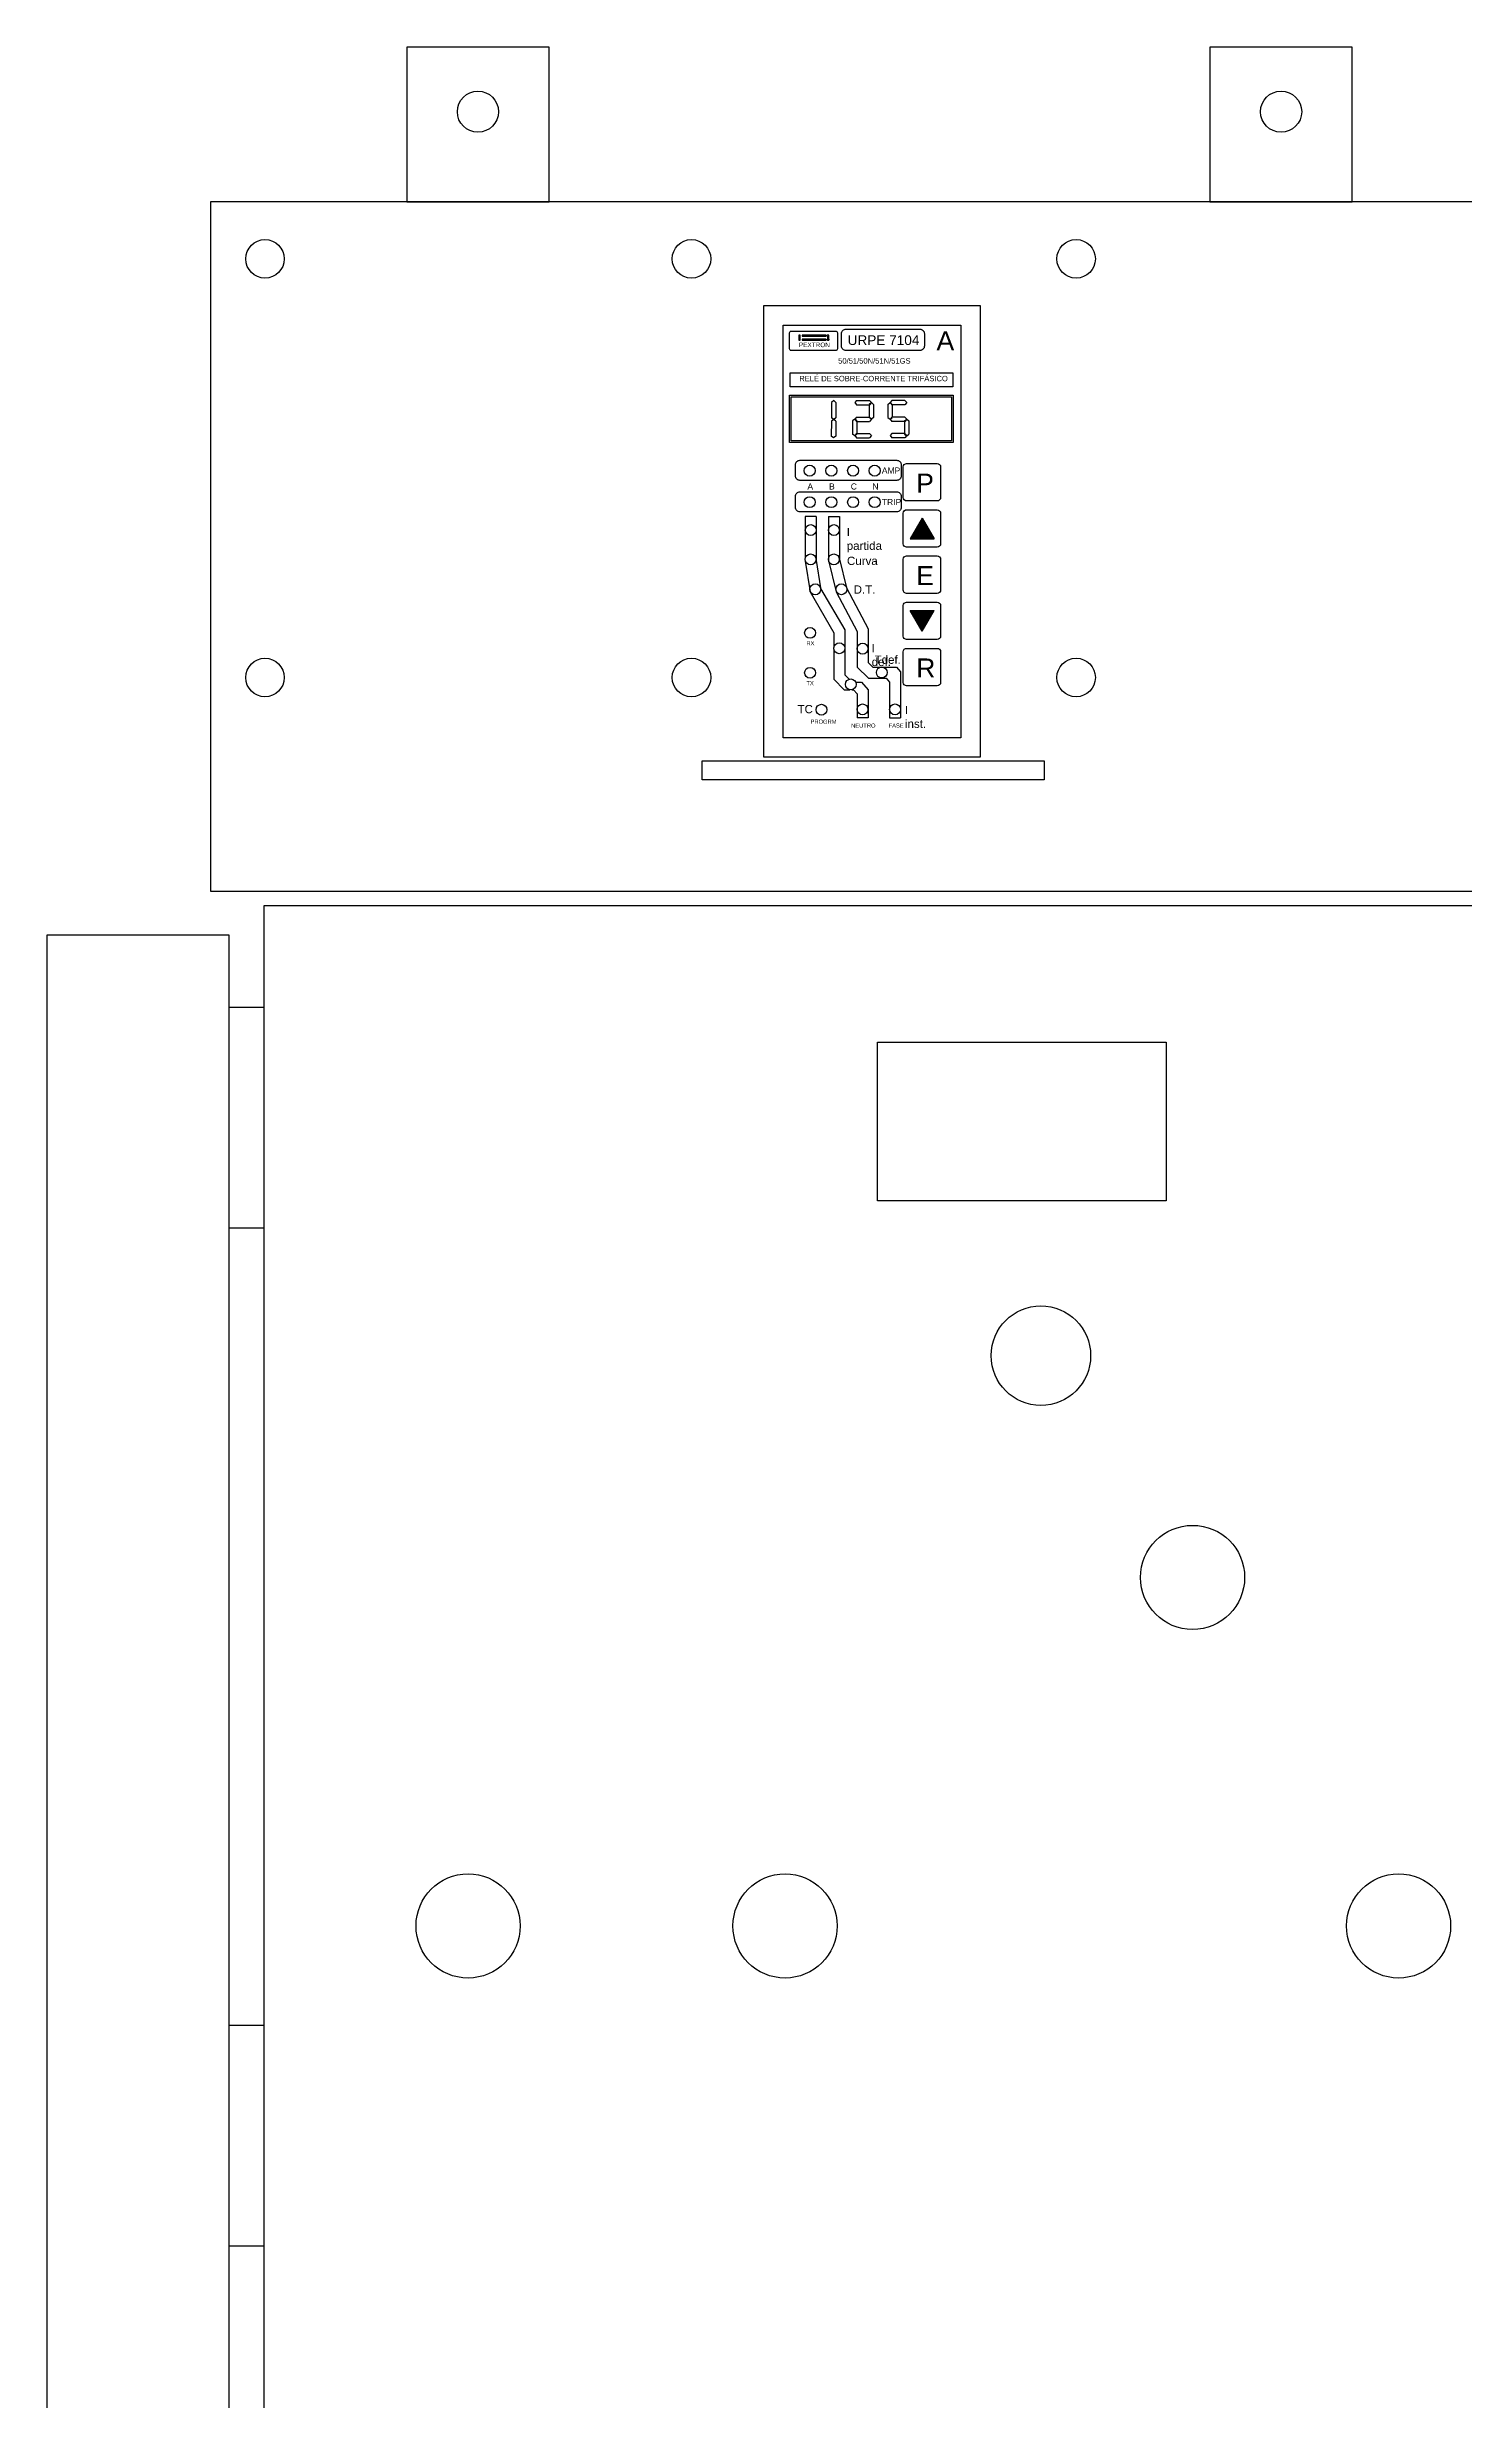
# Model space of a CAD drawing. Extents: x 12116 to 15832, y -17115 to -14055.
# Drawn here: x 12198 to 12595, y -14715 to -14055 of the extents above; entities that cross this region are included whole.
import ezdxf

# ---------------------------------------------------------------- set-up
doc = ezdxf.new("R2010")
doc.units = 0
doc.layers.add('ESTRUTURA DISJUNTOR', color=1, linetype='Continuous')
doc.styles.get("Standard").update_dxf_attribs({"font": 'arial.ttf'})

msp = doc.modelspace()

# ---------------------------------------------------------------- hatches: boundary and pattern name
h = msp.add_hatch(color=1)
h.dxf.hatch_style = 1
h.paths.add_polyline_path([(12439.85, -14193.22), (12446.61, -14193.22), (12443.23, -14187.45)])
h = msp.add_hatch(color=1)
h.dxf.hatch_style = 1
h.paths.add_polyline_path([(12443.23, -14219.1), (12446.61, -14213.34), (12439.85, -14213.34)])

# ---------------------------------------------------------------- linework, layer by layer
at = {"color": 1}
for p, q in [((12418.43, -14154.51), (12417.8, -14155)), ((12419.05, -14155), (12418.43, -14154.51)), ((12424.8, -14154.45), (12424.32, -14155.07)), ((12424.8, -14154.45), (12428.5, -14154.45)), ((12428.5, -14154.45), (12428.98, -14155.07)), ((12434.7, -14154.45), (12434.22, -14155.07)), ((12438.4, -14154.45), (12434.7, -14154.45)), ((12438.4, -14154.45), (12438.88, -14155.07)), ((12417.8, -14160.28), (12417.73, -14164.46)), ((12417.8, -14155), (12417.8, -14159.32)), ((12418.43, -14159.8), (12417.8, -14159.32)), ((12418.43, -14159.8), (12417.8, -14160.28)), ((12419.05, -14159.32), (12418.43, -14159.8)), ((12419.05, -14160.28), (12418.43, -14159.8)), ((12419.05, -14160.28), (12418.98, -14164.46)), ((12419.05, -14155), (12419.05, -14159.32)), ((12424.32, -14159.73), (12423.69, -14160.22)), ((12423.69, -14160.22), (12423.69, -14163.91)), ((12424.32, -14155.07), (12424.8, -14155.7)), ((12424.8, -14159.11), (12424.32, -14159.73)), ((12424.32, -14159.73), (12424.8, -14160.36)), ((12424.94, -14160.22), (12424.32, -14159.73)), ((12424.8, -14155.7), (12428.5, -14155.7)), ((12424.8, -14159.11), (12428.5, -14159.11)), ((12424.8, -14160.36), (12428.5, -14160.36)), ((12424.94, -14160.22), (12424.94, -14163.91)), ((12428.98, -14155.07), (12428.35, -14155.56)), ((12428.35, -14155.56), (12428.35, -14159.25)), ((12428.98, -14159.73), (12428.35, -14159.25)), ((12428.98, -14155.07), (12428.5, -14155.7)), ((12428.5, -14159.11), (12428.98, -14159.73)), ((12428.98, -14159.73), (12428.5, -14160.36)), ((12429.6, -14155.56), (12428.98, -14155.07)), ((12429.6, -14159.25), (12428.98, -14159.73)), ((12429.6, -14155.56), (12429.6, -14159.25)), ((12433.6, -14155.56), (12434.22, -14155.07)), ((12433.6, -14155.56), (12433.6, -14159.25)), ((12433.6, -14159.25), (12434.22, -14159.73)), ((12434.22, -14155.07), (12434.7, -14155.7)), ((12434.22, -14155.07), (12434.84, -14155.56)), ((12434.7, -14159.11), (12434.22, -14159.73)), ((12434.22, -14159.73), (12434.84, -14159.25)), ((12434.22, -14159.73), (12434.7, -14160.36)), ((12438.4, -14155.7), (12434.7, -14155.7)), ((12438.4, -14159.11), (12434.7, -14159.11)), ((12438.4, -14160.36), (12434.7, -14160.36)), ((12434.84, -14155.56), (12434.84, -14159.25)), ((12438.26, -14160.22), (12438.88, -14159.73)), ((12438.26, -14160.22), (12438.26, -14163.91)), ((12438.88, -14155.07), (12438.4, -14155.7)), ((12438.4, -14159.11), (12438.88, -14159.73)), ((12438.88, -14159.73), (12438.4, -14160.36)), ((12438.88, -14159.73), (12439.5, -14160.22)), ((12439.5, -14160.22), (12439.5, -14163.91)), ((12418.36, -14164.94), (12417.73, -14164.46)), ((12418.98, -14164.46), (12418.36, -14164.94)), ((12424.32, -14164.39), (12423.69, -14163.91)), ((12424.8, -14163.7), (12424.32, -14164.32)), ((12424.94, -14163.91), (12424.32, -14164.39)), ((12424.32, -14164.32), (12424.8, -14164.94)), ((12424.8, -14163.7), (12428.5, -14163.7)), ((12424.8, -14164.94), (12428.5, -14164.94)), ((12428.5, -14163.7), (12428.98, -14164.32)), ((12428.98, -14164.32), (12428.5, -14164.94)), ((12434.7, -14163.7), (12434.22, -14164.32)), ((12434.22, -14164.32), (12434.7, -14164.94)), ((12438.4, -14163.7), (12434.7, -14163.7)), ((12438.4, -14164.94), (12434.7, -14164.94)), ((12438.26, -14163.91), (12438.88, -14164.39)), ((12438.4, -14163.7), (12438.88, -14164.32)), ((12438.88, -14164.32), (12438.4, -14164.94)), ((12438.88, -14164.39), (12439.5, -14163.91)), ((12410.45, -14186.98), (12410.45, -14198.69)), ((12413.52, -14186.98), (12410.45, -14186.98)), ((12413.52, -14186.98), (12413.52, -14199.27)), ((12416.94, -14186.98), (12416.94, -14199.32)), ((12416.94, -14186.98), (12420.01, -14186.98)), ((12420.01, -14186.98), (12420.01, -14198.94)), ((12443.23, -14187.45), (12439.85, -14193.22)), ((12443.23, -14187.45), (12446.61, -14193.22)), ((12439.85, -14193.22), (12446.61, -14193.22)), ((12410.45, -14199.32), (12410.45, -14199.51)), ((12410.45, -14199.51), (12411.79, -14208.13)), ((12413.52, -14199.27), (12414.71, -14206.95)), ((12416.94, -14199.32), (12419.15, -14208.08)), ((12420.01, -14198.94), (12422.04, -14206.98)), ((12414.75, -14207.12), (12421.54, -14218.75)), ((12422.04, -14206.98), (12428.05, -14218.47)), ((12411.79, -14208.13), (12418.48, -14219.58)), ((12419.15, -14208.08), (12424.98, -14219.22)), ((12439.85, -14213.34), (12446.61, -14213.34)), ((12443.23, -14219.1), (12439.85, -14213.34)), ((12443.23, -14219.1), (12446.61, -14213.34)), ((12418.48, -14219.58), (12418.48, -14223.67)), ((12421.54, -14218.75), (12421.54, -14231.34)), ((12424.98, -14219.22), (12424.98, -14229.19)), ((12428.05, -14218.47), (12428.05, -14227.88)), ((12418.48, -14224.15), (12418.48, -14232.58)), ((12418.48, -14232.58), (12421.36, -14235.55)), ((12421.54, -14231.34), (12422.75, -14232.58)), ((12424.61, -14233.41), (12426.19, -14233.41)), ((12424.98, -14229.19), (12428.18, -14232.25)), ((12426.19, -14233.41), (12428.06, -14235.51)), ((12428.05, -14227.88), (12429.41, -14229.19)), ((12428.18, -14232.25), (12433.1, -14232.25)), ((12429.41, -14229.19), (12436.05, -14229.19)), ((12433.1, -14232.25), (12434.08, -14233.44)), ((12434.08, -14233.44), (12434.08, -14243.37)), ((12436.05, -14229.19), (12437.15, -14230.51)), ((12437.15, -14230.51), (12437.15, -14243.37)), ((12421.36, -14235.55), (12422.91, -14235.55)), ((12423.51, -14235.55), (12423.99, -14235.55)), ((12423.99, -14235.55), (12425, -14236.67)), ((12425, -14236.67), (12425, -14243.37)), ((12428.06, -14235.51), (12428.06, -14243.37)), ((12428.06, -14243.37), (12425, -14243.37)), ((12434.08, -14243.37), (12437.15, -14243.37)), ((12258.8, -14324.59), (12248.85, -14324.59)), ((12258.8, -14386.4), (12248.85, -14386.4)), ((12258.8, -14609.85), (12248.85, -14609.85)), ((12258.8, -14671.67), (12248.85, -14671.67))]:
    msp.add_line(p, q, dxfattribs=at)
for points in [[(12298.73, -14098.76), (12338.64, -14098.76), (12338.64, -14055.44), (12298.73, -14055.44)], [(12523.87, -14098.76), (12563.78, -14098.76), (12563.78, -14055.44), (12523.87, -14055.44)], [(12243.7, -14291.94), (12843.95, -14291.94), (12843.95, -14098.76), (12243.7, -14098.76)], [(12398.8, -14127.85), (12459.5, -14127.85), (12459.5, -14254.44), (12398.8, -14254.44)], [(12404.27, -14133.32), (12454.03, -14133.32), (12454.03, -14248.97), (12404.27, -14248.97)], [(12408.61, -14137.6), (12408.98, -14137.6), (12408.98, -14136.2), (12408.61, -14136.2)], [(12416.24, -14136.2), (12409.57, -14136.2), (12409.57, -14136.49), (12416.24, -14136.49)], [(12416.24, -14137.3), (12409.57, -14137.3), (12409.57, -14137.6), (12416.24, -14137.6)], [(12406.22, -14146.68), (12451.81, -14146.68), (12451.81, -14150.69), (12406.22, -14150.69)], [(12406.02, -14152.97), (12451.93, -14152.97), (12451.93, -14166.25), (12406.02, -14166.25)], [(12406.47, -14153.42), (12451.48, -14153.42), (12451.48, -14165.8), (12406.47, -14165.8)], [(12381.58, -14255.46), (12477.4, -14255.46), (12477.4, -14260.73), (12381.58, -14260.73)], [(12258.8, -14296.01), (12833.18, -14296.01), (12833.18, -14747.09), (12258.8, -14747.09)], [(12430.68, -14334.24), (12511.61, -14334.24), (12511.61, -14378.73), (12430.68, -14378.73)]]:
    msp.add_lwpolyline(points, close=True, dxfattribs=at)
for points in [[(12406.53, -14135.04), (12418.97, -14135.04, -0.414214), (12419.45, -14135.52), (12419.45, -14139.99, -0.414214), (12418.97, -14140.47), (12406.53, -14140.47, -0.414214), (12406.04, -14139.99), (12406.04, -14135.52, -0.414214)], [(12421.89, -14134.45), (12442.55, -14134.45, -0.414214), (12443.83, -14135.73), (12443.83, -14139.2, -0.414214), (12442.55, -14140.47), (12421.89, -14140.47, -0.414214), (12420.62, -14139.2), (12420.62, -14135.73, -0.414214)], [(12408.96, -14171.23), (12436.09, -14171.23, -0.414214), (12437.37, -14172.51), (12437.37, -14175.58, -0.414214), (12436.09, -14176.86), (12408.96, -14176.86, -0.414214), (12407.68, -14175.58), (12407.68, -14172.51, -0.414214)], [(12438.86, -14172.14), (12447.45, -14172.14, -0.414214), (12448.38, -14173.08), (12448.38, -14181.69, -0.414214), (12447.45, -14182.63), (12438.86, -14182.63, -0.414214), (12437.92, -14181.69), (12437.92, -14173.08, -0.414214)], [(12408.96, -14180.06), (12436.09, -14180.06, -0.414214), (12437.37, -14181.34), (12437.37, -14184.41, -0.414214), (12436.09, -14185.68), (12408.96, -14185.68, -0.414214), (12407.68, -14184.41), (12407.68, -14181.34, -0.414214)], [(12438.86, -14185.09), (12447.45, -14185.09, -0.414214), (12448.38, -14186.02), (12448.38, -14194.64, -0.414214), (12447.45, -14195.58), (12438.86, -14195.58, -0.414214), (12437.92, -14194.64), (12437.92, -14186.02, -0.414214)], [(12438.86, -14198.03), (12447.45, -14198.03, -0.414214), (12448.38, -14198.97), (12448.38, -14207.59, -0.414214), (12447.45, -14208.52), (12438.86, -14208.52, -0.414214), (12437.92, -14207.59), (12437.92, -14198.97, -0.414214)], [(12438.86, -14210.98), (12447.45, -14210.98, -0.414214), (12448.38, -14211.92), (12448.38, -14220.53, -0.414214), (12447.45, -14221.47), (12438.86, -14221.47, -0.414214), (12437.92, -14220.53), (12437.92, -14211.92, -0.414214)], [(12438.86, -14223.93), (12447.45, -14223.93, -0.414214), (12448.38, -14224.86), (12448.38, -14233.48, -0.414214), (12447.45, -14234.42), (12438.86, -14234.42, -0.414214), (12437.92, -14233.48), (12437.92, -14224.86, -0.414214)]]:
    msp.add_lwpolyline(points, format="xyb", close=True, dxfattribs=at)
for points in [[(12417.09, -14136.49), (12417.09, -14136.2), (12416.49, -14136.2), (12416.49, -14136.49), (12416.72, -14136.49)], [(12417.09, -14137.3), (12417.09, -14137.6), (12416.49, -14137.6), (12416.49, -14137.3), (12416.72, -14137.3)], [(12416.72, -14137.6), (12417.09, -14137.6), (12417.09, -14136.2), (12416.72, -14136.2)], [(12416.72, -14136.49), (12416.72, -14137.3)]]:
    msp.add_lwpolyline(points, dxfattribs=at)
for centre, radius in [((12318.69, -14073.55), 5.76), ((12543.83, -14073.55), 5.76), ((12259.01, -14114.78), 5.4), ((12378.55, -14114.78), 5.4), ((12486.37, -14114.78), 5.4), ((12411.69, -14174.13), 1.53), ((12417.76, -14174.13), 1.53), ((12423.84, -14174.13), 1.53), ((12429.91, -14174.13), 1.53), ((12411.69, -14182.96), 1.53), ((12417.76, -14182.96), 1.53), ((12423.84, -14182.96), 1.53), ((12429.91, -14182.96), 1.53), ((12411.99, -14190.8), 1.53), ((12418.47, -14190.8), 1.53), ((12411.95, -14199.01), 1.53), ((12418.45, -14199.01), 1.53), ((12413.24, -14207.39), 1.53), ((12420.57, -14207.37), 1.53), ((12411.8, -14219.59), 1.53), ((12259.01, -14232.1), 5.4), ((12378.55, -14232.1), 5.4), ((12419.99, -14223.91), 1.53), ((12426.51, -14224.02), 1.53), ((12486.37, -14232.1), 5.4), ((12411.8, -14230.78), 1.53), ((12423.21, -14234.04), 1.53), ((12431.9, -14230.7), 1.53), ((12414.99, -14241.12), 1.53), ((12426.5, -14241.03), 1.53), ((12435.62, -14241.03), 1.53), ((12476.49, -14422.13), 13.95), ((12519.01, -14484.28), 14.59), ((12315.94, -14581.94), 14.59), ((12404.78, -14581.94), 14.59), ((12576.76, -14581.94), 14.59)]:
    msp.add_circle(centre, radius, dxfattribs=at)
at = {"layer": 'ESTRUTURA DISJUNTOR'}
msp.add_lwpolyline([(12197.93, -14304.18), (12248.85, -14304.18), (12248.85, -15366.02), (12197.93, -15366.02)], close=True, dxfattribs=at)

# ---------------------------------------------------------------- texts
at = {"color": 1, "attachment_point": 1}
for s, width, gutter_width, heights, insert, char_height in [('A', 0.0721, 6.18, [15.63], (12447.24, -14135.08), 5.32), ('PEXTRON', 188.9235, 12.5, [0], (12408.67, -14138.24), 1.286), ('URPE 7104', 188.9235, 12.5, [0], (12422.33, -14136.2), 2.727), ('RELÉ DE SOBRE-CORRENTE TRIFÁSICO', 188.9235, 12.5, [0], (12408.78, -14147.57), 1.5198), ('50/51/50N/51N/51GS', 188.9235, 12.5, [0], (12419.67, -14142.62), 1.5198), ('AMP.', 0.0721, 12.5, [0], (12431.91, -14173.25), 1.71), ('A', 0.0721, 12.5, [0], (12411.05, -14177.71), 1.71), ('B', 0.0721, 12.5, [0], (12417.12, -14177.71), 1.71), ('C', 0.0721, 12.5, [0], (12423.2, -14177.71), 1.71), ('N', 0.0721, 12.5, [0], (12429.27, -14177.71), 1.71), ('P', 0.0721, 6.18, [15.63], (12441.55, -14174.98), 5.32), ('TRIP', 0.0721, 12.5, [0], (12431.91, -14182.07), 1.71), ('I partida', 0.0721, 6.18, [15.63], (12422.07, -14190.16), 2.315), ('Curva', 0.0721, 6.18, [15.63], (12422.14, -14198.25), 2.315), ('E', 0.0721, 6.18, [15.63], (12441.55, -14200.88), 5.32), ('D.T.', 0.0721, 6.18, [15.63], (12424.02, -14206.28), 2.315), ('RX', 0.0721, 12.5, [0], (12410.77, -14221.93), 1.158), ('I def.', 0.0721, 6.18, [15.63], (12429.06, -14222.72), 2.315), ('Tdef.', 0.0721, 6.18, [15.63], (12429.88, -14225.95), 2.315), ('R', 0.0721, 6.18, [15.63], (12441.55, -14226.77), 5.32), ('TX', 0.0721, 12.5, [0], (12410.76, -14233.12), 1.158), ('TC', 0.0721, 6.18, [15.63], (12408.28, -14239.8), 2.315), ('I inst.', 0.0721, 6.18, [15.63], (12438.39, -14240.05), 2.315), ('PROGRM', 0.0721, 12.5, [0], (12411.93, -14243.9), 1.158), ('NEUTRO', 0.0721, 12.5, [0], (12423.31, -14244.99), 1.158), ('FASE', 0.0721, 12.5, [0], (12433.81, -14244.99), 1.158)]:
    msp.add_mtext_dynamic_manual_height_columns(s, width=width, gutter_width=gutter_width, heights=heights, dxfattribs=dict(at, insert=insert, char_height=char_height))

doc.saveas('drawing.dxf')
